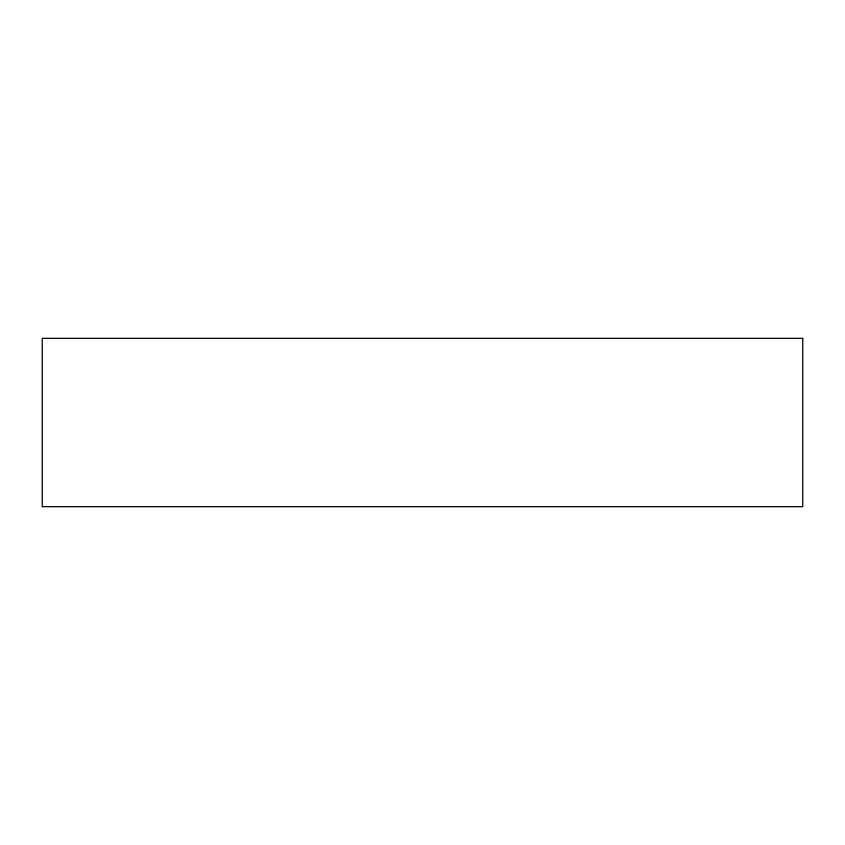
<?xml version="1.0" encoding="UTF-8"?>
<svg xmlns="http://www.w3.org/2000/svg" width="845" height="845" viewBox="0 0 845 845"><rect width="100%" height="100%" fill="white"/><g stroke="black" fill="none" stroke-linecap="round" stroke-linejoin="round"><path stroke-width="1.27" d="M802.75 338.327L42.25 338.327L42.25 506.673L802.75 506.673L802.75 338.327"/></g></svg>
